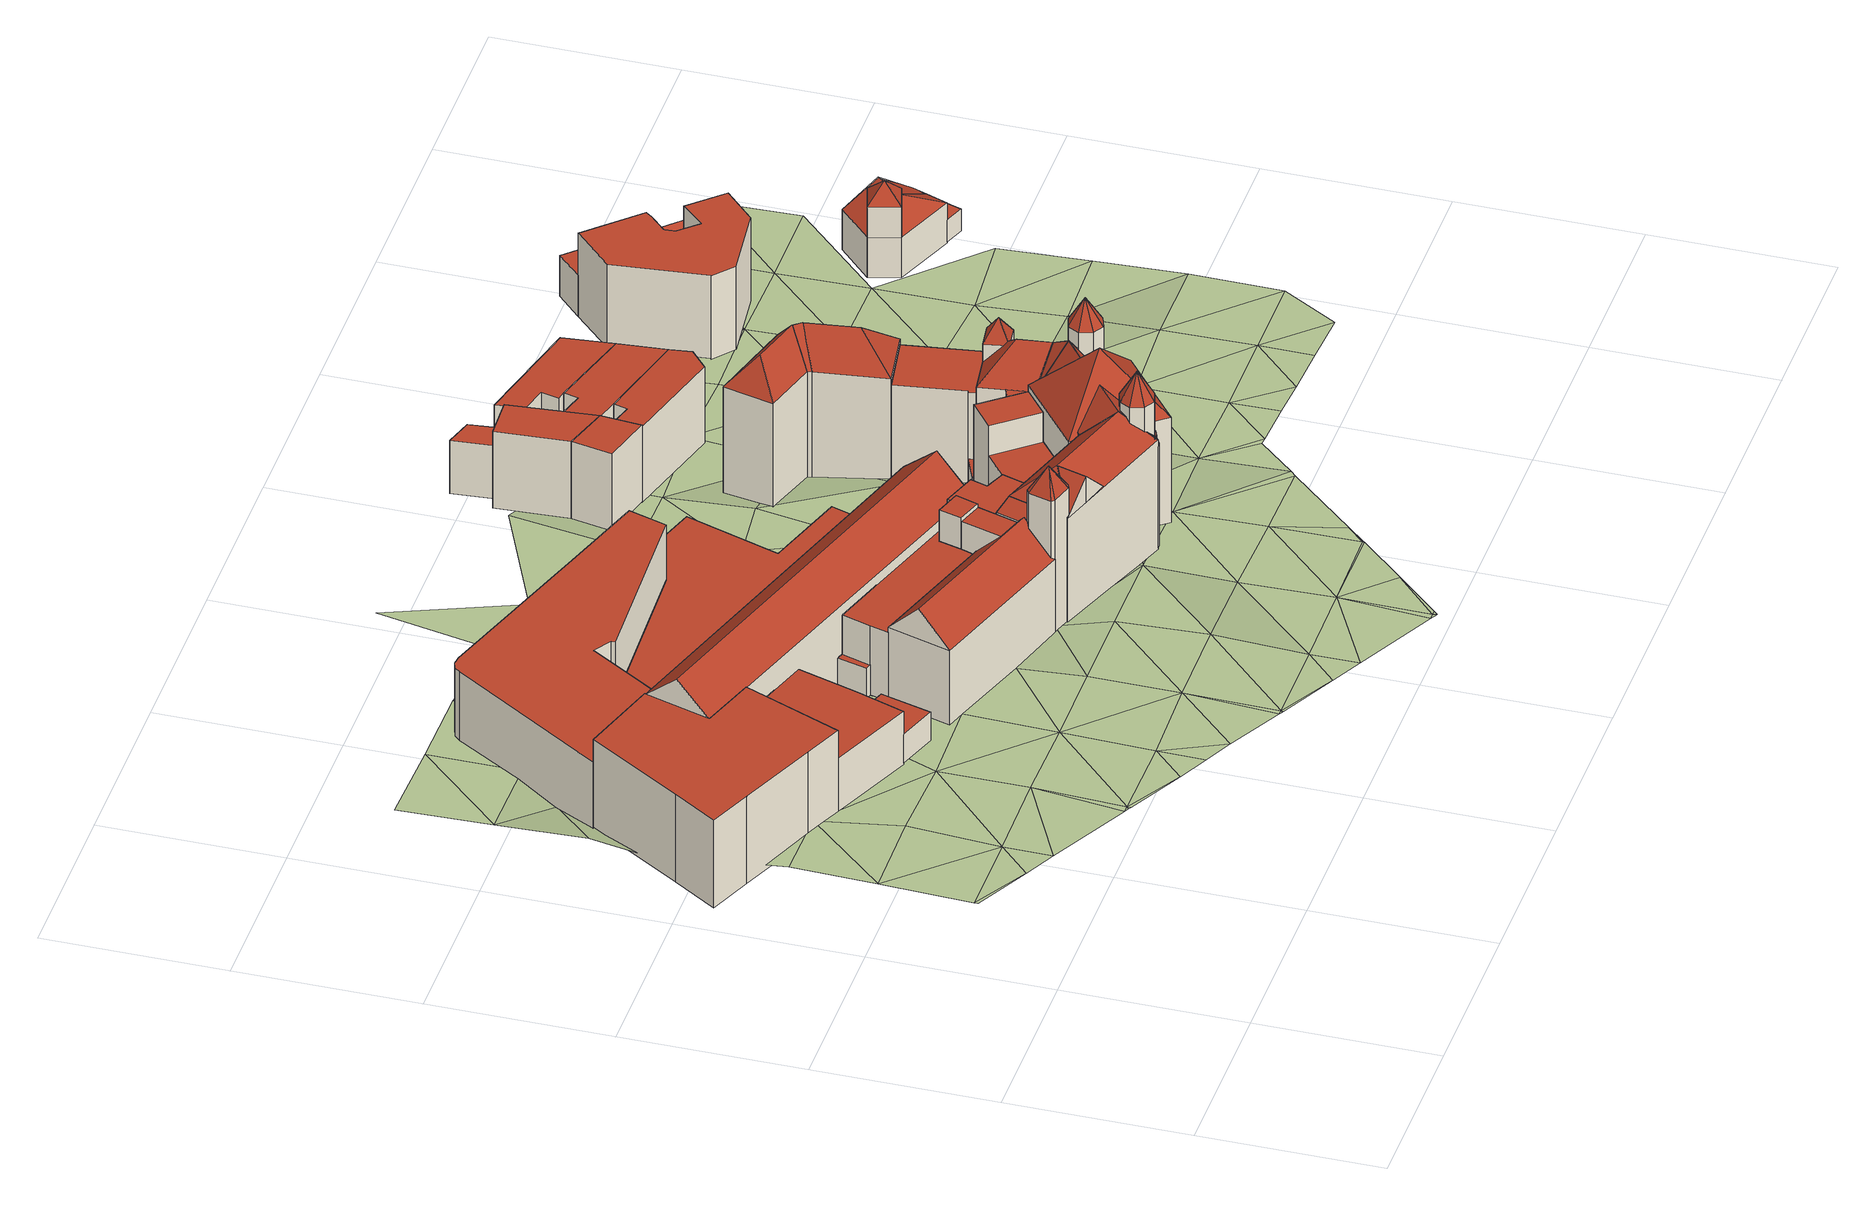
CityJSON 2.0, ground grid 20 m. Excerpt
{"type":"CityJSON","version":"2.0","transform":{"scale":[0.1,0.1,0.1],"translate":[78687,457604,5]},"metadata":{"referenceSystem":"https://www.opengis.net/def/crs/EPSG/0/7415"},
"CityObjects":{
"building1":{"type":"Building","attributes":{"roofType":"1000","RelativeEavesHeight":3.46,"RelativeRidgeHeight":3.46,"AbsoluteEavesHeight":12.28,"AbsoluteRidgeHeight":12.28},"geometry":[{"type":"Solid","lod":"2","boundaries":[[[[0,1,2,3]],[[1,4,5,2]],[[4,6,7,5]],[[6,0,3,7]],[[6,4,1,0]],[[3,2,5,7]]]],"semantics":{"surfaces":[{"type":"WallSurface"},{"type":"RoofSurface","Direction":0,"Slope":90},{"type":"GroundSurface"}],"values":[[0,0,0,0,1,2]]}}]},
"building2":{"type":"Building","children":["building2-1","building2-2","building2-3","building2-4","building2-5","building2-6","building2-7","building2-8","building2-9","building2-10","building2-11","building2-12","building2-13","building2-14","building2-15","building2-16","building2-17","building2-18","building2-19"]},
"building2-1":{"type":"BuildingPart","attributes":{"roofType":"1000","RelativeEavesHeight":3.26,"RelativeRidgeHeight":3.26,"AbsoluteEavesHeight":8.95,"AbsoluteRidgeHeight":8.95},"parents":["building2"],"geometry":[{"type":"Solid","lod":"2","boundaries":[[[[8,9,10,11]],[[9,12,13,10]],[[12,14,15,13]],[[14,16,17,15]],[[16,18,19,17]],[[18,20,21,19]],[[20,22,23,21]],[[22,24,25,23]],[[24,26,27,25]],[[26,28,29,27]],[[28,30,31,29]],[[30,32,33,31]],[[32,8,11,33]],[[32,30,28,26,24,22,20,18,16,14,12,9,8]],[[11,10,13,15,17,19,21,23,25,27,29,31,33]]]],"semantics":{"surfaces":[{"type":"WallSurface"},{"type":"RoofSurface","Direction":284.04,"Slope":90},{"type":"GroundSurface"}],"values":[[0,0,0,0,0,0,0,0,0,0,0,0,0,1,2]]}}]},
"building2-2":{"type":"BuildingPart","attributes":{"roofType":"1030","RelativeEavesHeight":11.68,"RelativeRidgeHeight":15.13,"AbsoluteEavesHeight":18.35,"AbsoluteRidgeHeight":21.8},"parents":["building2"],"geometry":[{"type":"Solid","lod":"2","boundaries":[[[[34,35,36,37]],[[35,38,39,36]],[[38,40,41,39]],[[40,34,37,41]],[[38,35,42]],[[34,40,43]],[[35,34,43,42]],[[40,38,42,43]],[[37,36,39,41]]]],"semantics":{"surfaces":[{"type":"WallSurface"},{"type":"RoofSurface","Direction":17.27,"Slope":48.86},{"type":"RoofSurface","Direction":197.44,"Slope":48.86},{"type":"GroundSurface"}],"values":[[0,0,0,0,0,0,1,2,3]]}}]},
"building2-3":{"type":"BuildingPart","attributes":{"roofType":"1000","RelativeEavesHeight":8.93,"RelativeRidgeHeight":8.93,"AbsoluteEavesHeight":15.75,"AbsoluteRidgeHeight":15.75},"parents":["building2"],"geometry":[{"type":"Solid","lod":"2","boundaries":[[[[44,45,46,47]],[[45,48,49,46]],[[48,50,51,49]],[[50,52,53,51]],[[52,54,55,53]],[[54,56,57,55]],[[56,58,59,57]],[[58,60,61,59]],[[60,62,63,61]],[[62,64,65,63]],[[64,66,67,65]],[[66,44,47,67]],[[66,64,62,60,58,56,54,52,50,48,45,44]],[[47,46,49,51,53,55,57,59,61,63,65,67]]]],"semantics":{"surfaces":[{"type":"WallSurface"},{"type":"RoofSurface","Direction":0,"Slope":90},{"type":"GroundSurface"}],"values":[[0,0,0,0,0,0,0,0,0,0,0,0,1,2]]}}]},
"building2-4":{"type":"BuildingPart","attributes":{"roofType":"1130","RelativeEavesHeight":13.7,"RelativeRidgeHeight":16.86,"AbsoluteEavesHeight":21.45,"AbsoluteRidgeHeight":24.61},"parents":["building2"],"geometry":[{"type":"Solid","lod":"2","boundaries":[[[[68,69,70,71]],[[69,72,73,70]],[[72,74,75,73]],[[74,68,71,75]],[[72,69,76]],[[68,74,77]],[[69,68,77,76]],[[74,72,76,77]],[[71,70,73,75]]]],"semantics":{"surfaces":[{"type":"WallSurface"},{"type":"RoofSurface","Direction":287.5,"Slope":46.31},{"type":"RoofSurface","Direction":197.56,"Slope":47.73},{"type":"RoofSurface","Direction":17.61,"Slope":47.54},{"type":"GroundSurface"}],"values":[[0,0,0,0,1,0,2,3,4]]}}]},
"building2-5":{"type":"BuildingPart","attributes":{"roofType":"1000","RelativeEavesHeight":12.61,"RelativeRidgeHeight":12.61,"AbsoluteEavesHeight":20.84,"AbsoluteRidgeHeight":20.84},"parents":["building2"],"geometry":[{"type":"Solid","lod":"2","boundaries":[[[[78,79,80,81]],[[79,82,83,80]],[[82,84,85,83]],[[84,78,81,85]],[[84,82,79,78]],[[81,80,83,85]]]],"semantics":{"surfaces":[{"type":"WallSurface"},{"type":"RoofSurface","Direction":0,"Slope":90},{"type":"GroundSurface"}],"values":[[0,0,0,0,1,2]]}}]},
"building2-6":{"type":"BuildingPart","attributes":{"roofType":"1000","RelativeEavesHeight":10.77,"RelativeRidgeHeight":10.77,"AbsoluteEavesHeight":18.55,"AbsoluteRidgeHeight":18.55},"parents":["building2"],"geometry":[{"type":"Solid","lod":"2","boundaries":[[[[86,87,88,89]],[[87,90,91,88]],[[90,92,93,91]],[[92,94,95,93]],[[94,96,97,95]],[[96,98,99,97]],[[98,100,101,99]],[[100,102,103,101]],[[102,86,89,103]],[[102,100,98,96,94,92,90,87,86]],[[89,88,91,93,95,97,99,101,103]]]],"semantics":{"surfaces":[{"type":"WallSurface"},{"type":"RoofSurface","Direction":0,"Slope":90},{"type":"GroundSurface"}],"values":[[0,0,0,0,0,0,0,0,0,1,2]]}}]},
"building2-7":{"type":"BuildingPart","attributes":{"roofType":"1000","RelativeEavesHeight":6.6,"RelativeRidgeHeight":6.6,"AbsoluteEavesHeight":15.15,"AbsoluteRidgeHeight":15.15},"parents":["building2"],"geometry":[{"type":"Solid","lod":"2","boundaries":[[[[104,105,106,107]],[[105,108,109,106]],[[108,110,111,109]],[[110,112,113,111]],[[112,104,107,113]],[[112,110,108,105,104]],[[107,106,109,111,113]]]],"semantics":{"surfaces":[{"type":"WallSurface"},{"type":"RoofSurface","Direction":0,"Slope":90},{"type":"GroundSurface"}],"values":[[0,0,0,0,0,1,2]]}}]},
"building2-8":{"type":"BuildingPart","attributes":{"roofType":"1000","RelativeEavesHeight":12.69,"RelativeRidgeHeight":12.69,"AbsoluteEavesHeight":20.84,"AbsoluteRidgeHeight":20.84},"parents":["building2"],"geometry":[{"type":"Solid","lod":"2","boundaries":[[[[114,115,116,117]],[[115,118,119,116]],[[118,120,121,119]],[[120,122,123,121]],[[122,124,125,123]],[[124,78,81,125]],[[78,114,117,81]],[[78,124,122,120,118,115,114]],[[117,116,119,121,123,125,81]]]],"semantics":{"surfaces":[{"type":"WallSurface"},{"type":"RoofSurface","Direction":0,"Slope":90},{"type":"GroundSurface"}],"values":[[0,0,0,0,0,0,0,1,2]]}}]},
"building2-9":{"type":"BuildingPart","attributes":{"roofType":"1070","RelativeEavesHeight":16.54,"RelativeRidgeHeight":19.43,"AbsoluteEavesHeight":24.86,"AbsoluteRidgeHeight":27.74},"parents":["building2"],"geometry":[{"type":"Solid","lod":"2","boundaries":[[[[126,127,128,129]],[[127,130,131,128]],[[130,132,133,131]],[[132,134,135,133]],[[134,136,137,135]],[[136,138,139,137]],[[138,140,141,139]],[[140,126,129,141]],[[127,126,142]],[[130,127,142]],[[132,130,142]],[[134,132,142]],[[136,134,142]],[[138,136,142]],[[140,138,142]],[[126,140,142]],[[129,128,131,133,135,137,139,141]]]],"semantics":{"surfaces":[{"type":"WallSurface"},{"type":"RoofSurface","Direction":287.64,"Slope":30.06},{"type":"RoofSurface","Direction":326.79,"Slope":35.88},{"type":"RoofSurface","Direction":17.26,"Slope":30.2},{"type":"RoofSurface","Direction":61.05,"Slope":36.04},{"type":"RoofSurface","Direction":107.64,"Slope":30.07},{"type":"RoofSurface","Direction":157.15,"Slope":35.61},{"type":"RoofSurface","Direction":197.62,"Slope":29.2},{"type":"RoofSurface","Direction":231.64,"Slope":35.39},{"type":"GroundSurface"}],"values":[[0,0,0,0,0,0,0,0,1,2,3,4,5,6,7,8,9]]}}]},
"building2-10":{"type":"BuildingPart","attributes":{"roofType":"1010","RelativeEavesHeight":2.11,"RelativeRidgeHeight":3.16,"AbsoluteEavesHeight":23.56,"AbsoluteRidgeHeight":24.61},"parents":["building2"],"geometry":[{"type":"Solid","lod":"2","boundaries":[[[[143,144,145]],[[143,76,146,144]],[[76,145,146]],[[76,143,145]],[[145,144,146]]]],"semantics":{"surfaces":[{"type":"WallSurface"},{"type":"RoofSurface","Direction":107.84,"Slope":45.77},{"type":"GroundSurface"}],"values":[[0,0,0,1,2]]}}]},
"building2-11":{"type":"BuildingPart","attributes":{"roofType":"1000","RelativeEavesHeight":8.31,"RelativeRidgeHeight":8.31,"AbsoluteEavesHeight":16.2,"AbsoluteRidgeHeight":16.2},"parents":["building2"],"geometry":[{"type":"Solid","lod":"2","boundaries":[[[[147,148,149,150]],[[148,151,152,149]],[[151,153,154,152]],[[153,155,156,154]],[[155,157,158,156]],[[157,159,160,158]],[[159,147,150,160]],[[159,157,155,153,151,148,147]],[[150,149,152,154,156,158,160]]]],"semantics":{"surfaces":[{"type":"WallSurface"},{"type":"RoofSurface","Direction":0,"Slope":90},{"type":"GroundSurface"}],"values":[[0,0,0,0,0,0,0,1,2]]}}]},
"building2-12":{"type":"BuildingPart","attributes":{"roofType":"1010","RelativeEavesHeight":2.11,"RelativeRidgeHeight":3.16,"AbsoluteEavesHeight":23.56,"AbsoluteRidgeHeight":24.61},"parents":["building2"],"geometry":[{"type":"Solid","lod":"2","boundaries":[[[[76,143,144,146]],[[143,69,144]],[[76,146,69]],[[69,143,76]],[[146,144,69]]]],"semantics":{"surfaces":[{"type":"WallSurface"},{"type":"RoofSurface","Direction":287.84,"Slope":46.13},{"type":"GroundSurface"}],"values":[[0,0,0,1,2]]}}]},
"building2-13":{"type":"BuildingPart","attributes":{"roofType":"1000","RelativeEavesHeight":10.95,"RelativeRidgeHeight":10.95,"AbsoluteEavesHeight":17.1,"AbsoluteRidgeHeight":17.1},"parents":["building2"],"geometry":[{"type":"Solid","lod":"2","boundaries":[[[[161,162,163,164]],[[162,165,166,163]],[[165,167,168,166]],[[167,169,170,168]],[[169,171,172,170]],[[171,173,174,172]],[[173,175,176,174]],[[175,161,164,176]],[[175,173,171,169,167,165,162,161]],[[164,163,166,168,170,172,174,176]]]],"semantics":{"surfaces":[{"type":"WallSurface"},{"type":"RoofSurface","Direction":0,"Slope":90},{"type":"GroundSurface"}],"values":[[0,0,0,0,0,0,0,0,1,2]]}}]},
"building2-14":{"type":"BuildingPart","attributes":{"roofType":"1000","RelativeEavesHeight":3.79,"RelativeRidgeHeight":3.79,"AbsoluteEavesHeight":12.34,"AbsoluteRidgeHeight":12.34},"parents":["building2"],"geometry":[{"type":"Solid","lod":"2","boundaries":[[[[177,178,179,180]],[[178,181,182,179]],[[181,183,184,182]],[[183,177,180,184]],[[183,181,178,177]],[[180,179,182,184]]]],"semantics":{"surfaces":[{"type":"WallSurface"},{"type":"RoofSurface","Direction":0,"Slope":90},{"type":"GroundSurface"}],"values":[[0,0,0,0,1,2]]}}]},
"building2-15":{"type":"BuildingPart","attributes":{"roofType":"1000","RelativeEavesHeight":14.61,"RelativeRidgeHeight":14.61,"AbsoluteEavesHeight":20.89,"AbsoluteRidgeHeight":20.89},"parents":["building2"],"geometry":[{"type":"Solid","lod":"2","boundaries":[[[[185,186,187,188]],[[186,189,190,187]],[[189,191,192,190]],[[191,185,188,192]],[[191,189,186,185]],[[188,187,190,192]]]],"semantics":{"surfaces":[{"type":"WallSurface"},{"type":"RoofSurface","Direction":0,"Slope":90},{"type":"GroundSurface"}],"values":[[0,0,0,0,1,2]]}}]},
"building2-16":{"type":"BuildingPart","attributes":{"roofType":"1000","RelativeEavesHeight":13.58,"RelativeRidgeHeight":13.58,"AbsoluteEavesHeight":20.5,"AbsoluteRidgeHeight":20.5},"parents":["building2"],"geometry":[{"type":"Solid","lod":"2","boundaries":[[[[193,194,195,196]],[[194,197,198,195]],[[197,199,200,198]],[[199,193,196,200]],[[199,197,194,193]],[[196,195,198,200]]]],"semantics":{"surfaces":[{"type":"WallSurface"},{"type":"RoofSurface","Direction":0,"Slope":90},{"type":"GroundSurface"}],"values":[[0,0,0,0,1,2]]}}]},
"building2-17":{"type":"BuildingPart","attributes":{"roofType":"1010","RelativeEavesHeight":13.62,"RelativeRidgeHeight":14,"AbsoluteEavesHeight":21.07,"AbsoluteRidgeHeight":21.45},"parents":["building2"],"geometry":[{"type":"Solid","lod":"2","boundaries":[[[[72,201,202,203]],[[201,204,205,202]],[[204,206,207,205]],[[206,72,203,207]],[[206,204,201,72]],[[203,202,205,207]]]],"semantics":{"surfaces":[{"type":"WallSurface"},{"type":"RoofSurface","Direction":287.33,"Slope":71.33},{"type":"GroundSurface"}],"values":[[0,0,0,0,1,2]]}}]},
"building2-18":{"type":"BuildingPart","attributes":{"roofType":"1000","RelativeEavesHeight":13.87,"RelativeRidgeHeight":13.87,"AbsoluteEavesHeight":20.02,"AbsoluteRidgeHeight":20.02},"parents":["building2"],"geometry":[{"type":"Solid","lod":"2","boundaries":[[[[208,209,168,210]],[[209,211,212,168]],[[211,213,214,212]],[[213,215,216,214]],[[215,217,218,216]],[[217,208,210,218]],[[217,215,213,211,209,208]],[[210,168,212,214,216,218]]]],"semantics":{"surfaces":[{"type":"WallSurface"},{"type":"RoofSurface","Direction":0,"Slope":90},{"type":"GroundSurface"}],"values":[[0,0,0,0,0,0,1,2]]}}]},
"building2-19":{"type":"BuildingPart","attributes":{"roofType":"1030","RelativeEavesHeight":10.37,"RelativeRidgeHeight":13.98,"AbsoluteEavesHeight":17.74,"AbsoluteRidgeHeight":21.35},"parents":["building2"],"geometry":[{"type":"Solid","lod":"2","boundaries":[[[[219,220,221,222]],[[220,223,224,221]],[[223,225,226,224]],[[225,219,222,226]],[[223,220,227]],[[219,225,228]],[[220,219,228,227]],[[225,223,227,228]],[[222,221,224,226]]]],"semantics":{"surfaces":[{"type":"WallSurface"},{"type":"RoofSurface","Direction":197.71,"Slope":45.41},{"type":"RoofSurface","Direction":17.81,"Slope":45.25},{"type":"GroundSurface"}],"values":[[0,0,0,0,0,0,1,2,3]]}}]},
"building3":{"type":"Building","children":["building3-1","building3-2","building3-3"]},
"building3-1":{"type":"BuildingPart","attributes":{"roofType":"1010","RelativeEavesHeight":9.44,"RelativeRidgeHeight":9.44,"AbsoluteEavesHeight":16.12,"AbsoluteRidgeHeight":16.12},"parents":["building3"],"geometry":[{"type":"Solid","lod":"2","boundaries":[[[[229,230,231,232]],[[230,233,234,231]],[[233,235,236,234]],[[235,229,232,236]],[[235,233,230,229]],[[232,231,234,236]]]],"semantics":{"surfaces":[{"type":"WallSurface"},{"type":"RoofSurface","Direction":297.31,"Slope":90},{"type":"GroundSurface"}],"values":[[0,0,0,0,1,2]]}}]},
"building3-2":{"type":"BuildingPart","attributes":{"roofType":"1000","RelativeEavesHeight":6.49,"RelativeRidgeHeight":6.49,"AbsoluteEavesHeight":13.16,"AbsoluteRidgeHeight":13.16},"parents":["building3"],"geometry":[{"type":"Solid","lod":"2","boundaries":[[[[237,238,239,232]],[[238,240,241,239]],[[240,242,243,241]],[[242,237,232,243]],[[242,240,238,237]],[[232,239,241,243]]]],"semantics":{"surfaces":[{"type":"WallSurface"},{"type":"RoofSurface","Direction":52.33,"Slope":90},{"type":"GroundSurface"}],"values":[[0,0,0,0,1,2]]}}]},
"building3-3":{"type":"BuildingPart","attributes":{"roofType":"1010","RelativeEavesHeight":9.4,"RelativeRidgeHeight":9.4,"AbsoluteEavesHeight":16.12,"AbsoluteRidgeHeight":16.12},"parents":["building3"],"geometry":[{"type":"Solid","lod":"2","boundaries":[[[[244,245,246,247]],[[245,233,234,246]],[[233,230,231,234]],[[230,244,247,231]],[[230,233,245,244]],[[247,246,234,231]]]],"semantics":{"surfaces":[{"type":"WallSurface"},{"type":"RoofSurface","Direction":0,"Slope":90},{"type":"GroundSurface"}],"values":[[0,0,0,0,1,2]]}}]},
"building4":{"type":"Building","children":["building4-1","building4-2","building4-3","building4-4","building4-5","building4-6","building4-7","building4-8","building4-9","building4-10","building4-11","building4-12","building4-13","building4-14","building4-15","building4-16","building4-17","building4-18","building4-19","building4-20"]},
"building4-1":{"type":"BuildingPart","attributes":{"roofType":"1000","RelativeEavesHeight":11.24,"RelativeRidgeHeight":11.24,"AbsoluteEavesHeight":18.96,"AbsoluteRidgeHeight":18.96},"parents":["building4"],"geometry":[{"type":"Solid","lod":"2","boundaries":[[[[248,249,250,251]],[[249,252,253,250]],[[252,254,255,253]],[[254,256,257,255]],[[256,258,259,257]],[[258,248,251,259]],[[258,256,254,252,249,248]],[[251,250,253,255,257,259]]]],"semantics":{"surfaces":[{"type":"WallSurface"},{"type":"RoofSurface","Direction":0,"Slope":90},{"type":"GroundSurface"}],"values":[[0,0,0,0,0,0,1,2]]}}]},
"building4-2":{"type":"BuildingPart","attributes":{"roofType":"1000","RelativeEavesHeight":11.88,"RelativeRidgeHeight":11.88,"AbsoluteEavesHeight":19.75,"AbsoluteRidgeHeight":19.75},"parents":["building4"],"geometry":[{"type":"Solid","lod":"2","boundaries":[[[[260,261,262,263]],[[261,264,265,262]],[[264,260,263,265]],[[264,261,260]],[[263,262,265]]]],"semantics":{"surfaces":[{"type":"WallSurface"},{"type":"RoofSurface","Direction":0,"Slope":90},{"type":"GroundSurface"}],"values":[[0,0,0,1,2]]}}]},
"building4-3":{"type":"BuildingPart","attributes":{"roofType":"1000","RelativeEavesHeight":12.15,"RelativeRidgeHeight":12.15,"AbsoluteEavesHeight":20.04,"AbsoluteRidgeHeight":20.04},"parents":["building4"],"geometry":[{"type":"Solid","lod":"2","boundaries":[[[[266,267,268,269]],[[267,270,271,268]],[[270,272,273,271]],[[272,266,269,273]],[[272,270,267,266]],[[269,268,271,273]]]],"semantics":{"surfaces":[{"type":"WallSurface"},{"type":"RoofSurface","Direction":0,"Slope":90},{"type":"GroundSurface"}],"values":[[0,0,0,0,1,2]]}}]},
"building4-4":{"type":"BuildingPart","attributes":{"roofType":"1000","RelativeEavesHeight":8.5,"RelativeRidgeHeight":8.5,"AbsoluteEavesHeight":16.44,"AbsoluteRidgeHeight":16.44},"parents":["building4"],"geometry":[{"type":"Solid","lod":"2","boundaries":[[[[274,275,276,152]],[[275,277,269,276]],[[277,278,273,269]],[[278,274,152,273]],[[278,277,275,274]],[[152,276,269,273]]]],"semantics":{"surfaces":[{"type":"WallSurface"},{"type":"RoofSurface","Direction":0,"Slope":90},{"type":"GroundSurface"}],"values":[[0,0,0,0,1,2]]}}]},
"building4-5":{"type":"BuildingPart","attributes":{"roofType":"1120","RelativeEavesHeight":13.06,"RelativeRidgeHeight":19.53,"AbsoluteEavesHeight":20.84,"AbsoluteRidgeHeight":27.31},"parents":["building4"],"geometry":[{"type":"Solid","lod":"2","boundaries":[[[[279,280,281,282]],[[280,283,284,281]],[[283,285,286,284]],[[285,279,282,286]],[[280,279,287]],[[283,280,287]],[[285,283,287]],[[279,285,287]],[[282,281,284,286]]]],"semantics":{"surfaces":[{"type":"WallSurface"},{"type":"RoofSurface","Direction":231.46,"Slope":39.16},{"type":"RoofSurface","Direction":321.32,"Slope":40.53},{"type":"RoofSurface","Direction":51.15,"Slope":39.16},{"type":"RoofSurface","Direction":141.18,"Slope":40.53},{"type":"GroundSurface"}],"values":[[0,0,0,0,1,2,3,4,5]]}}]},
"building4-6":{"type":"BuildingPart","attributes":{"roofType":"1070","RelativeEavesHeight":4.75,"RelativeRidgeHeight":7.75,"AbsoluteEavesHeight":25.59,"AbsoluteRidgeHeight":28.6},"parents":["building4"],"geometry":[{"type":"Solid","lod":"2","boundaries":[[[[288,289,290,291]],[[289,292,293,290]],[[292,294,295,293]],[[294,296,297,295]],[[296,298,299,297]],[[298,300,301,299]],[[300,302,303,301]],[[302,288,291,303]],[[289,288,304]],[[292,289,304]],[[294,292,304]],[[296,294,304]],[[298,296,304]],[[300,298,304]],[[302,300,304]],[[288,302,304]],[[291,290,293,295,297,299,301,303]]]],"semantics":{"surfaces":[{"type":"WallSurface"},{"type":"RoofSurface","Direction":342.19,"Slope":29.61},{"type":"RoofSurface","Direction":27.37,"Slope":29.38},{"type":"RoofSurface","Direction":73,"Slope":29.44},{"type":"RoofSurface","Direction":118.19,"Slope":29.99},{"type":"RoofSurface","Direction":163.45,"Slope":30.83},{"type":"RoofSurface","Direction":208.38,"Slope":31.15},{"type":"RoofSurface","Direction":252.82,"Slope":30.91},{"type":"RoofSurface","Direction":298.12,"Slope":30.26},{"type":"GroundSurface"}],"values":[[0,0,0,0,0,0,0,0,1,2,3,4,5,6,7,8,9]]}}]},
"building4-7":{"type":"BuildingPart","attributes":{"roofType":"1130","RelativeEavesHeight":12.1,"RelativeRidgeHeight":15.7,"AbsoluteEavesHeight":19.75,"AbsoluteRidgeHeight":23.35},"parents":["building4"],"geometry":[{"type":"Solid","lod":"2","boundaries":[[[[305,306,307,308]],[[306,309,310,307]],[[309,311,312,310]],[[311,305,308,312]],[[309,306,313]],[[305,311,314]],[[306,305,314,313]],[[311,309,313,314]],[[308,307,310,312]]]],"semantics":{"surfaces":[{"type":"WallSurface"},{"type":"RoofSurface","Direction":352.3,"Slope":44.09},{"type":"RoofSurface","Direction":262.12,"Slope":45.09},{"type":"RoofSurface","Direction":82.04,"Slope":44.35},{"type":"GroundSurface"}],"values":[[0,0,0,0,1,0,2,3,4]]}}]},
"building4-8":{"type":"BuildingPart","attributes":{"roofType":"1130","RelativeEavesHeight":13.38,"RelativeRidgeHeight":16.54,"AbsoluteEavesHeight":21.45,"AbsoluteRidgeHeight":24.61},"parents":["building4"],"geometry":[{"type":"Solid","lod":"2","boundaries":[[[[74,315,316,317]],[[315,318,319,316]],[[318,68,320,319]],[[68,74,317,320]],[[318,315,321]],[[74,68,77]],[[315,74,77,321]],[[68,318,321,77]],[[317,316,319,320]]]],"semantics":{"surfaces":[{"type":"WallSurface"},{"type":"RoofSurface","Direction":33.81,"Slope":-34.04},{"type":"RoofSurface","Direction":321.64,"Slope":47.7},{"type":"RoofSurface","Direction":140.3,"Slope":46.1},{"type":"GroundSurface"}],"values":[[0,0,0,0,1,0,2,3,4]]}}]},
"building4-9":{"type":"BuildingPart","attributes":{"roofType":"1070","RelativeEavesHeight":4.54,"RelativeRidgeHeight":7.75,"AbsoluteEavesHeight":25.39,"AbsoluteRidgeHeight":28.6},"parents":["building4"],"geometry":[{"type":"Solid","lod":"2","boundaries":[[[[322,323,324,325]],[[323,326,327,324]],[[326,328,329,327]],[[328,330,331,329]],[[330,332,333,331]],[[332,334,335,333]],[[334,336,337,335]],[[336,322,325,337]],[[323,322,338]],[[326,323,338]],[[328,326,338]],[[330,328,338]],[[332,330,338]],[[334,332,338]],[[336,334,338]],[[322,336,338]],[[325,324,327,329,331,333,335,337]]]],"semantics":{"surfaces":[{"type":"WallSurface"},{"type":"RoofSurface","Direction":342.19,"Slope":28.05},{"type":"RoofSurface","Direction":27.37,"Slope":27.83},{"type":"RoofSurface","Direction":73,"Slope":27.89},{"type":"RoofSurface","Direction":118.19,"Slope":28.42},{"type":"RoofSurface","Direction":163.45,"Slope":29.23},{"type":"RoofSurface","Direction":208.38,"Slope":29.54},{"type":"RoofSurface","Direction":252.82,"Slope":29.31},{"type":"RoofSurface","Direction":298.12,"Slope":28.68},{"type":"GroundSurface"}],"values":[[0,0,0,0,0,0,0,0,1,2,3,4,5,6,7,8,9]]}}]},
"building4-10":{"type":"BuildingPart","attributes":{"roofType":"1010","RelativeEavesHeight":2.81,"RelativeRidgeHeight":4.82,"AbsoluteEavesHeight":22.55,"AbsoluteRidgeHeight":24.57},"parents":["building4"],"geometry":[{"type":"Solid","lod":"2","boundaries":[[[[260,339,340,341]],[[339,342,343,340]],[[342,260,341,343]],[[342,339,260]],[[341,340,343]]]],"semantics":{"surfaces":[{"type":"WallSurface"},{"type":"RoofSurface","Direction":321.61,"Slope":38.59},{"type":"GroundSurface"}],"values":[[0,0,0,1,2]]}}]},
"building4-11":{"type":"BuildingPart","attributes":{"roofType":"1010","RelativeEavesHeight":3.21,"RelativeRidgeHeight":4.82,"AbsoluteEavesHeight":22.96,"AbsoluteRidgeHeight":24.57},"parents":["building4"],"geometry":[{"type":"Solid","lod":"2","boundaries":[[[[342,344,345,346]],[[344,260,347,345]],[[260,342,346,347]],[[260,344,342]],[[346,345,347]]]],"semantics":{"surfaces":[{"type":"WallSurface"},{"type":"RoofSurface","Direction":321.47,"Slope":38.6},{"type":"GroundSurface"}],"values":[[0,0,0,1,2]]}}]},
"building4-12":{"type":"BuildingPart","attributes":{"roofType":"1000","RelativeEavesHeight":3.07,"RelativeRidgeHeight":3.07,"AbsoluteEavesHeight":10.9,"AbsoluteRidgeHeight":10.9},"parents":["building4"],"geometry":[{"type":"Solid","lod":"2","boundaries":[[[[348,349,350,351]],[[349,352,353,350]],[[352,354,355,353]],[[354,356,357,355]],[[356,358,359,357]],[[358,348,351,359]],[[358,356,354,352,349,348]],[[351,350,353,355,357,359]]]],"semantics":{"surfaces":[{"type":"WallSurface"},{"type":"RoofSurface","Direction":0,"Slope":90},{"type":"GroundSurface"}],"values":[[0,0,0,0,0,0,1,2]]}}]},
"building4-13":{"type":"BuildingPart","attributes":{"roofType":"1130","RelativeEavesHeight":13,"RelativeRidgeHeight":16.53,"AbsoluteEavesHeight":19.71,"AbsoluteRidgeHeight":23.24},"parents":["building4"],"geometry":[{"type":"Solid","lod":"2","boundaries":[[[[360,361,362,363]],[[361,364,365,362]],[[364,366,367,365]],[[366,360,363,367]],[[364,361,368]],[[360,366,369]],[[361,360,369,368]],[[366,364,368,369]],[[363,362,365,367]]]],"semantics":{"surfaces":[{"type":"WallSurface"},{"type":"RoofSurface","Direction":170.16,"Slope":44.99},{"type":"RoofSurface","Direction":81.75,"Slope":44.24},{"type":"RoofSurface","Direction":261.88,"Slope":44.23},{"type":"GroundSurface"}],"values":[[0,0,0,0,1,0,2,3,4]]}}]},
"building4-14":{"type":"BuildingPart","attributes":{"roofType":"1120","RelativeEavesHeight":2.13,"RelativeRidgeHeight":4.55,"AbsoluteEavesHeight":21.87,"AbsoluteRidgeHeight":24.3},"parents":["building4"],"geometry":[{"type":"Solid","lod":"2","boundaries":[[[[370,371,372,373]],[[371,374,309,372]],[[374,375,376,309]],[[375,370,373,376]],[[371,370,377]],[[374,371,377]],[[375,374,377]],[[370,375,377]],[[373,372,309,376]]]],"semantics":{"surfaces":[{"type":"WallSurface"},{"type":"RoofSurface","Direction":259.76,"Slope":29.95},{"type":"RoofSurface","Direction":352.3,"Slope":30.12},{"type":"RoofSurface","Direction":81.71,"Slope":30.12},{"type":"RoofSurface","Direction":171.75,"Slope":28.91},{"type":"GroundSurface"}],"values":[[0,0,0,0,1,2,3,4,5]]}}]},
"building4-15":{"type":"BuildingPart","attributes":{"roofType":"1130","RelativeEavesHeight":13,"RelativeRidgeHeight":16.53,"AbsoluteEavesHeight":19.71,"AbsoluteRidgeHeight":23.24},"parents":["building4"],"geometry":[{"type":"Solid","lod":"2","boundaries":[[[[378,379,380,381]],[[379,382,383,380]],[[382,384,385,383]],[[384,378,381,385]],[[382,379,386]],[[378,384,387]],[[379,378,387,386]],[[384,382,386,387]],[[381,380,383,385]]]],"semantics":{"surfaces":[{"type":"WallSurface"},{"type":"RoofSurface","Direction":283.63,"Slope":34.03},{"type":"RoofSurface","Direction":194.79,"Slope":39.15},{"type":"RoofSurface","Direction":14.78,"Slope":39.15},{"type":"GroundSurface"}],"values":[[0,0,0,0,1,0,2,3,4]]}}]},
"building4-16":{"type":"BuildingPart","attributes":{"roofType":"1010","RelativeEavesHeight":1.53,"RelativeRidgeHeight":2.34,"AbsoluteEavesHeight":23.76,"AbsoluteRidgeHeight":24.57},"parents":["building4"],"geometry":[{"type":"Solid","lod":"2","boundaries":[[[[339,314,388,389]],[[314,342,390,388]],[[342,339,389,390]],[[342,314,339]],[[389,388,390]]]],"semantics":{"surfaces":[{"type":"WallSurface"},{"type":"RoofSurface","Direction":82.57,"Slope":42.95},{"type":"GroundSurface"}],"values":[[0,0,0,1,2]]}}]},
"building4-17":{"type":"BuildingPart","attributes":{"roofType":"1010","RelativeEavesHeight":2.08,"RelativeRidgeHeight":3.72,"AbsoluteEavesHeight":22.92,"AbsoluteRidgeHeight":24.57},"parents":["building4"],"geometry":[{"type":"Solid","lod":"2","boundaries":[[[[342,314,391,346]],[[314,392,391]],[[342,346,392]],[[392,314,342]],[[346,391,392]]]],"semantics":{"surfaces":[{"type":"WallSurface"},{"type":"RoofSurface","Direction":120.31,"Slope":35.75},{"type":"GroundSurface"}],"values":[[0,0,0,1,2]]}}]},
"building4-18":{"type":"BuildingPart","attributes":{"roofType":"1010","RelativeEavesHeight":2.48,"RelativeRidgeHeight":3.72,"AbsoluteEavesHeight":23.33,"AbsoluteRidgeHeight":24.57},"parents":["building4"],"geometry":[{"type":"Solid","lod":"2","boundaries":[[[[344,345,392]],[[344,342,346,345]],[[342,392,346]],[[342,344,392]],[[392,345,346]]]],"semantics":{"surfaces":[{"type":"WallSurface"},{"type":"RoofSurface","Direction":141.47,"Slope":39.62},{"type":"GroundSurface"}],"values":[[0,0,0,1,2]]}}]},
"building4-19":{"type":"BuildingPart","attributes":{"roofType":"1000","RelativeEavesHeight":13.15,"RelativeRidgeHeight":13.15,"AbsoluteEavesHeight":20.84,"AbsoluteRidgeHeight":20.84},"parents":["building4"],"geometry":[{"type":"Solid","lod":"2","boundaries":[[[[393,394,395,396]],[[394,397,398,395]],[[397,399,400,398]],[[399,401,402,400]],[[401,403,404,402]],[[403,299,405,404]],[[299,406,407,405]],[[406,408,409,407]],[[408,393,396,409]],[[408,406,299,403,401,399,397,394,393]],[[396,395,398,400,402,404,405,407,409]]]],"semantics":{"surfaces":[{"type":"WallSurface"},{"type":"RoofSurface","Direction":0,"Slope":90},{"type":"GroundSurface"}],"values":[[0,0,0,0,0,0,0,0,0,1,2]]}}]},
"building4-20":{"type":"BuildingPart","attributes":{"roofType":"1030","RelativeEavesHeight":13,"RelativeRidgeHeight":16.53,"AbsoluteEavesHeight":19.71,"AbsoluteRidgeHeight":23.24},"parents":["building4"],"geometry":[{"type":"Solid","lod":"2","boundaries":[[[[366,378,381,367]],[[378,384,385,381]],[[384,360,363,385]],[[360,366,367,363]],[[384,378,387]],[[366,360,369]],[[378,366,369,387]],[[360,384,387,369]],[[367,381,385,363]]]],"semantics":{"surfaces":[{"type":"WallSurface"},{"type":"RoofSurface","Direction":244.07,"Slope":44.92},{"type":"RoofSurface","Direction":51.27,"Slope":45.27},{"type":"GroundSurface"}],"values":[[0,0,0,0,0,0,1,2,3]]}}]},
"building5":{"type":"Building","attributes":{"roofType":"1000","RelativeEavesHeight":9.28,"RelativeRidgeHeight":9.28,"AbsoluteEavesHeight":15.9,"AbsoluteRidgeHeight":15.9},"geometry":[{"type":"Solid","lod":"2","boundaries":[[[[410,411,412,413]],[[411,414,415,412]],[[414,416,417,415]],[[416,418,419,417]],[[418,420,421,419]],[[420,422,423,421]],[[422,410,413,423]],[[422,420,418,416,414,411,410]],[[413,412,415,417,419,421,423]]]],"semantics":{"surfaces":[{"type":"WallSurface"},{"type":"RoofSurface","Direction":138.73,"Slope":90},{"type":"GroundSurface"}],"values":[[0,0,0,0,0,0,0,1,2]]}}]},
"building6":{"type":"Building","attributes":{"roofType":"1000","RelativeEavesHeight":9.35,"RelativeRidgeHeight":9.35,"AbsoluteEavesHeight":15.9,"AbsoluteRidgeHeight":15.9},"geometry":[{"type":"Solid","lod":"2","boundaries":[[[[422,420,421,423]],[[420,424,425,421]],[[424,426,427,425]],[[426,428,429,427]],[[428,430,431,429]],[[430,432,433,431]],[[432,422,423,433]],[[432,430,428,426,424,420,422]],[[423,421,425,427,429,431,433]]]],"semantics":{"surfaces":[{"type":"WallSurface"},{"type":"RoofSurface","Direction":129.61,"Slope":90},{"type":"GroundSurface"}],"values":[[0,0,0,0,0,0,0,1,2]]}}]},
"building7":{"type":"Building","attributes":{"roofType":"1000","RelativeEavesHeight":9.4,"RelativeRidgeHeight":9.4,"AbsoluteEavesHeight":15.9,"AbsoluteRidgeHeight":15.9},"geometry":[{"type":"Solid","lod":"2","boundaries":[[[[432,430,434,435]],[[430,436,437,434]],[[436,438,439,437]],[[438,440,441,439]],[[440,442,443,441]],[[442,444,445,443]],[[444,432,435,445]],[[444,442,440,438,436,430,432]],[[435,434,437,439,441,443,445]]]],"semantics":{"surfaces":[{"type":"WallSurface"},{"type":"RoofSurface","Direction":0,"Slope":90},{"type":"GroundSurface"}],"values":[[0,0,0,0,0,0,0,1,2]]}}]},
"building8":{"type":"Building","children":["building8-1","building8-2","building8-3"]},
"building8-1":{"type":"BuildingPart","attributes":{"roofType":"1000","RelativeEavesHeight":0.616,"RelativeRidgeHeight":0.616,"AbsoluteEavesHeight":7.09,"AbsoluteRidgeHeight":7.09},"parents":["building8"],"geometry":[{"type":"Solid","lod":"2","boundaries":[[[[446,447,448,449]],[[447,450,451,448]],[[450,452,453,451]],[[452,446,449,453]],[[452,450,447,446]],[[449,448,451,453]]]],"semantics":{"surfaces":[{"type":"WallSurface"},{"type":"RoofSurface","Direction":0,"Slope":90},{"type":"GroundSurface"}],"values":[[0,0,0,0,1,2]]}}]},
"building8-2":{"type":"BuildingPart","attributes":{"roofType":"1000","RelativeEavesHeight":5.03,"RelativeRidgeHeight":5.03,"AbsoluteEavesHeight":11.48,"AbsoluteRidgeHeight":11.48},"parents":["building8"],"geometry":[{"type":"Solid","lod":"2","boundaries":[[[[454,455,449,456]],[[455,457,458,449]],[[457,459,460,458]],[[459,454,456,460]],[[459,457,455,454]],[[456,449,458,460]]]],"semantics":{"surfaces":[{"type":"WallSurface"},{"type":"RoofSurface","Direction":0,"Slope":90},{"type":"GroundSurface"}],"values":[[0,0,0,0,1,2]]}}]},
"building8-3":{"type":"BuildingPart","attributes":{"roofType":"1000","RelativeEavesHeight":10.25,"RelativeRidgeHeight":10.25,"AbsoluteEavesHeight":16.7,"AbsoluteRidgeHeight":16.7},"parents":["building8"],"geometry":[{"type":"Solid","lod":"2","boundaries":[[[[461,462,463,464]],[[462,465,466,463]],[[465,467,468,466]],[[467,469,470,468]],[[469,471,472,470]],[[471,473,474,472]],[[473,475,476,474]],[[475,477,478,476]],[[477,479,480,478]],[[479,481,482,480]],[[481,483,458,482]],[[483,484,485,458]],[[484,461,464,485]],[[484,483,481,479,477,475,473,471,469,467,465,462,461]],[[464,463,466,468,470,472,474,476,478,480,482,458,485]]]],"semantics":{"surfaces":[{"type":"WallSurface"},{"type":"RoofSurface","Direction":0,"Slope":90},{"type":"GroundSurface"}],"values":[[0,0,0,0,0,0,0,0,0,0,0,0,0,1,2]]}}]},
"building9":{"type":"Building","children":["building9-1","building9-2"]},
"building9-1":{"type":"BuildingPart","attributes":{"roofType":"1000","RelativeEavesHeight":2.79,"RelativeRidgeHeight":2.79,"AbsoluteEavesHeight":9.28,"AbsoluteRidgeHeight":9.28},"parents":["building9"],"geometry":[{"type":"Solid","lod":"2","boundaries":[[[[486,487,488,489]],[[487,490,491,488]],[[490,492,493,491]],[[492,486,489,493]],[[492,490,487,486]],[[489,488,491,493]]]],"semantics":{"surfaces":[{"type":"WallSurface"},{"type":"RoofSurface","Direction":0,"Slope":90},{"type":"GroundSurface"}],"values":[[0,0,0,0,1,2]]}}]},
"building9-2":{"type":"BuildingPart","attributes":{"roofType":"1130","RelativeEavesHeight":3.96,"RelativeRidgeHeight":6.25,"AbsoluteEavesHeight":10.43,"AbsoluteRidgeHeight":12.72},"parents":["building9"],"geometry":[{"type":"Solid","lod":"2","boundaries":[[[[494,495,496,489]],[[495,497,498,496]],[[497,499,453,498]],[[499,494,489,453]],[[497,495,500]],[[494,499,501]],[[495,494,501,500]],[[499,497,500,501]],[[489,496,498,453]]]],"semantics":{"surfaces":[{"type":"WallSurface"},{"type":"RoofSurface","Direction":136.09,"Slope":41},{"type":"RoofSurface","Direction":45.26,"Slope":40.94},{"type":"RoofSurface","Direction":225.66,"Slope":40.94},{"type":"GroundSurface"}],"values":[[0,0,0,0,1,0,2,3,4]]}}]},
"building10":{"type":"Building","children":["building10-1","building10-2","building10-3","building10-4"]},
"building10-1":{"type":"BuildingPart","attributes":{"roofType":"1120","RelativeEavesHeight":3.69,"RelativeRidgeHeight":5.79,"AbsoluteEavesHeight":15.17,"AbsoluteRidgeHeight":17.27},"parents":["building10"],"geometry":[{"type":"Solid","lod":"2","boundaries":[[[[502,503,504,505]],[[503,506,507,504]],[[506,508,509,507]],[[508,502,505,509]],[[503,502,510]],[[506,503,510]],[[508,506,510]],[[502,508,510]],[[505,504,507,509]]]],"semantics":{"surfaces":[{"type":"WallSurface"},{"type":"RoofSurface","Direction":74.33,"Slope":38.34},{"type":"RoofSurface","Direction":164.12,"Slope":39.26},{"type":"RoofSurface","Direction":254.25,"Slope":38.2},{"type":"RoofSurface","Direction":344.29,"Slope":38.95},{"type":"GroundSurface"}],"values":[[0,0,0,0,1,2,3,4,5]]}}]},
"building10-2":{"type":"BuildingPart","attributes":{"roofType":"1000","RelativeEavesHeight":2.67,"RelativeRidgeHeight":2.67,"AbsoluteEavesHeight":9.36,"AbsoluteRidgeHeight":9.36},"parents":["building10"],"geometry":[{"type":"Solid","lod":"2","boundaries":[[[[511,512,513,514]],[[512,515,516,513]],[[515,517,518,516]],[[517,511,514,518]],[[517,515,512,511]],[[514,513,516,518]]]],"semantics":{"surfaces":[{"type":"WallSurface"},{"type":"RoofSurface","Direction":0,"Slope":90},{"type":"GroundSurface"}],"values":[[0,0,0,0,1,2]]}}]},
"building10-3":{"type":"BuildingPart","attributes":{"roofType":"1030","RelativeEavesHeight":4.89,"RelativeRidgeHeight":7.64,"AbsoluteEavesHeight":11.48,"AbsoluteRidgeHeight":14.23},"parents":["building10"],"geometry":[{"type":"Solid","lod":"2","boundaries":[[[[519,520,521,522]],[[520,509,523,521]],[[509,524,525,523]],[[524,519,522,525]],[[509,520,526]],[[519,524,527]],[[520,519,527,526]],[[524,509,526,527]],[[522,521,523,525]]]],"semantics":{"surfaces":[{"type":"WallSurface"},{"type":"RoofSurface","Direction":123.07,"Slope":57.16},{"type":"RoofSurface","Direction":313.42,"Slope":56.73},{"type":"GroundSurface"}],"values":[[0,0,0,0,0,0,1,2,3]]}}]},
"building10-4":{"type":"BuildingPart","attributes":{"roofType":"1130","RelativeEavesHeight":4.86,"RelativeRidgeHeight":7.61,"AbsoluteEavesHeight":11.48,"AbsoluteRidgeHeight":14.23},"parents":["building10"],"geometry":[{"type":"Solid","lod":"2","boundaries":[[[[520,528,529,521]],[[528,507,530,529]],[[507,509,523,530]],[[509,520,521,523]],[[507,528,531]],[[520,509,526]],[[528,520,526,531]],[[509,507,531,526]],[[521,529,530,523]]]],"semantics":{"surfaces":[{"type":"WallSurface"},{"type":"RoofSurface","Direction":200.75,"Slope":42.37},{"type":"RoofSurface","Direction":109.12,"Slope":59.62},{"type":"RoofSurface","Direction":254.69,"Slope":53.51},{"type":"GroundSurface"}],"values":[[0,0,0,0,1,0,2,3,4]]}}]},
"terrain1":{"type":"TINRelief","geometry":[{"type":"CompositeSurface","lod":"2","boundaries":[[[532,533,534]],[[535,533,536]],[[532,536,533]],[[537,535,538]],[[532,539,536]],[[535,536,540]],[[541,537,538]],[[535,540,538]],[[542,536,539]],[[543,544,541]],[[543,541,538]],[[539,545,542]],[[540,536,546]],[[547,544,543]],[[538,540,546]],[[548,549,545]],[[548,550,549]],[[536,542,546]],[[545,549,542]],[[551,549,550]],[[547,543,552]],[[553,547,554]],[[551,555,549]],[[542,549,556]],[[538,546,557]],[[547,552,554]],[[543,538,558]],[[546,542,556]],[[549,555,556]],[[551,559,555]],[[552,543,558]],[[538,557,558]],[[560,555,559]],[[546,556,561]],[[557,546,561]],[[554,552,562]],[[555,560,563]],[[556,555,563]],[[560,564,563]],[[557,561,565]],[[566,567,564]],[[566,568,567]],[[557,565,558]],[[561,556,569]],[[564,567,563]],[[556,563,570]],[[571,567,568]],[[552,558,572]],[[562,552,572]],[[565,561,569]],[[556,570,569]],[[571,573,567]],[[563,567,574]],[[567,573,574]],[[571,575,573]],[[570,563,576]],[[569,570,577]],[[558,565,578]],[[562,572,579]],[[563,574,576]],[[565,569,580]],[[558,581,572]],[[570,576,577]],[[582,573,575]],[[575,583,582]],[[574,573,584]],[[569,577,580]],[[579,572,585]],[[558,578,581]],[[586,587,583]],[[586,588,587]],[[587,588,589]],[[565,580,578]],[[573,582,584]],[[583,587,582]],[[590,579,585]],[[572,581,585]],[[576,574,591]],[[577,576,591]],[[592,587,589]],[[582,587,592]],[[574,584,591]],[[577,593,580]],[[577,591,593]],[[585,581,594]],[[595,582,592]],[[581,578,596]],[[584,582,597]],[[582,595,598]],[[581,596,594]],[[578,580,599]],[[582,598,597]],[[591,584,600]],[[580,593,601]],[[596,578,599]],[[580,601,599]],[[585,594,602]],[[595,603,598]],[[598,603,604]],[[584,597,600]],[[605,598,604]],[[593,591,606]],[[598,605,597]],[[596,599,607]],[[601,593,608]],[[594,596,609]],[[591,600,606]],[[599,601,610]],[[597,605,611]],[[596,607,609]],[[593,606,608]],[[607,599,610]],[[600,597,611]],[[602,594,612]],[[601,608,610]],[[594,609,612]],[[611,613,600]],[[606,600,614]],[[600,613,614]],[[609,607,615]],[[607,610,615]],[[608,606,616]],[[606,614,616]],[[612,609,617]],[[610,608,618]],[[619,614,613]],[[609,615,617]],[[608,616,620]],[[615,610,618]],[[619,621,614]],[[608,620,618]],[[612,617,622]],[[621,623,614]],[[616,614,624]],[[617,615,625]],[[621,626,623]],[[615,618,625]],[[614,623,624]],[[620,616,627]],[[628,623,626]],[[622,617,629]],[[616,624,627]],[[617,625,630]],[[618,620,631]],[[617,630,629]],[[625,618,631]],[[620,627,631]],[[628,632,623]],[[624,623,632]],[[628,633,632]],[[627,624,634]],[[630,625,635]],[[625,631,636]],[[624,632,634]],[[629,630,635]],[[625,636,635]],[[637,632,633]],[[631,627,638]],[[627,634,639]],[[627,639,638]],[[629,635,640]],[[634,632,641]],[[636,631,642]],[[632,637,641]],[[631,638,642]],[[639,634,643]],[[635,636,644]],[[634,641,643]],[[636,642,644]],[[638,639,645]],[[640,635,646]],[[639,643,645]],[[635,644,646]],[[642,638,647]],[[638,645,647]],[[644,642,648]],[[646,644,649]],[[644,648,649]]]}]}
},
"vertices":[
[328,428,73],[284,443,73],[284,443,38],[328,428,38],[303,497,73],[303,497,38],[344,484,73],[344,484,38],
[289,766,39],[309,754,39],[309,754,7],[289,766,7],[309,749,39],[309,749,7],[515,757,39],[515,757,7],[528,799,39],[528,799,7],[529,798,39],[529,798,7],[625,768,39],[625,768,7],[590,663,39],[590,663,7],[682,634,39],[682,634,7],[668,592,39],[668,592,7],[576,622,39],[576,622,7],[560,573,39],[560,573,7],[231,675,39],[231,675,7],
[196,686,133],[642,548,133],[642,548,17],[196,686,17],[617,471,133],[617,471,17],[173,612,133],[173,612,17],[630,510,168],[184,649,168],
[106,713,107],[216,884,107],[216,884,18],[106,713,18],[222,890,107],[222,890,18],[230,893,107],[230,893,18],[239,892,107],[239,892,18],[431,830,107],[431,830,18],[528,799,107],[528,799,18],[515,757,107],[515,757,18],[309,749,107],[309,749,18],[309,754,107],[309,754,18],[289,766,107],[289,766,18],[231,675,107],[231,675,18],
[715,305,164],[561,354,164],[561,354,28],[715,305,28],[582,421,164],[582,421,28],[701,383,164],[701,383,28],[603,377,196],[708,344,196],
[722,311,158],[720,306,158],[720,306,32],[722,311,32],[718,305,158],[718,305,32],[715,305,158],[715,305,32],
[145,502,135],[56,539,135],[56,539,28],[145,502,28],[7,559,135],[7,559,28],[39,608,135],[39,608,28],[106,713,135],[106,713,28],[196,686,135],[196,686,28],[173,612,135],[173,612,28],[235,592,135],[235,592,28],[189,483,135],[189,483,28],
[235,592,101],[324,564,101],[324,564,36],[235,592,36],[303,497,101],[303,497,36],[284,443,101],[284,443,36],[189,483,101],[189,483,36],
[744,331,158],[745,329,158],[745,329,32],[744,331,32],[743,322,158],[743,322,32],[743,321,158],[743,321,32],[737,314,158],[737,314,32],[729,311,158],[729,311,32],
[538,365,199],[545,390,199],[545,390,33],[538,365,33],[550,393,199],[550,393,33],[575,385,199],[575,385,33],[577,380,199],[577,380,33],[570,356,199],[570,356,33],[565,354,199],[565,354,33],[541,361,199],[541,361,33],[558,373,227],
[593,344,196],[593,344,164],[624,335,164],[603,377,164],
[658,432,112],[661,435,112],[661,435,29],[658,432,29],[695,392,112],[695,392,29],[702,384,112],[702,384,29],[701,383,112],[701,383,29],[623,408,112],[623,408,29],[634,443,112],[634,443,29],
[382,488,121],[388,508,121],[388,508,11],[382,488,11],[398,540,121],[398,540,11],[578,484,121],[578,484,11],[575,474,121],[575,474,11],[546,483,121],[546,483,11],[539,458,121],[539,458,11],[533,440,121],[533,440,11],
[388,508,73],[381,510,73],[381,510,36],[388,508,36],[390,543,73],[390,543,36],[398,540,73],[398,540,36],
[575,474,159],[567,449,159],[567,449,13],[575,474,13],[539,458,159],[539,458,13],[546,483,159],[546,483,13],
[551,396,155],[523,405,155],[523,405,19],[551,396,19],[539,458,155],[539,458,19],[567,449,155],[567,449,19],
[571,386,164],[571,386,24],[582,421,24],[550,393,157],[550,393,24],[561,428,157],[561,428,24],
[561,428,150],[578,484,150],[561,428,11],[617,471,150],[617,471,11],[611,452,150],[611,452,11],[634,443,150],[634,443,11],[623,408,150],[623,408,11],
[540,361,127],[361,418,127],[361,418,24],[540,361,24],[382,488,127],[382,488,24],[562,431,127],[562,431,24],[372,453,164],[551,396,164],
[661,968,111],[670,871,111],[670,871,17],[661,968,17],[619,886,111],[619,886,17],[614,966,111],[614,966,17],
[661,968,82],[630,967,82],[630,967,17],[626,1014,82],[626,1014,17],[657,1005,82],[657,1005,17],
[666,826,111],[610,841,111],[610,841,17],[666,826,17],
[773,511,140],[772,519,140],[772,519,27],[773,511,27],[774,520,140],[774,520,27],[763,596,140],[763,596,27],[831,607,140],[831,607,27],[844,521,140],[844,521,27],
[782,453,147],[763,476,147],[763,476,29],[782,453,29],[778,482,147],[778,482,29],
[709,480,150],[740,504,150],[740,504,29],[709,480,29],[777,458,150],[777,458,29],[747,434,150],[747,434,29],
[695,392,114],[658,439,114],[658,439,29],[709,480,114],[747,434,114],
[764,306,158],[695,392,158],[695,392,28],[764,306,28],[777,458,158],[777,458,28],[846,372,158],[846,372,28],[771,382,223],
[819,429,206],[833,433,206],[833,433,158],[819,429,158],[846,427,206],[846,427,158],[850,413,206],[850,413,158],[843,400,206],[843,400,158],[829,395,206],[829,395,158],[817,402,206],[817,402,158],[812,416,206],[812,416,158],[832,415,236],
[786,422,147],[773,511,147],[773,511,26],[786,422,26],[844,521,147],[844,521,26],[857,433,147],[857,433,26],[814,481,184],[821,428,184],
[710,390,164],[710,390,31],[701,383,31],[768,352,164],[768,352,31],[715,305,31],[758,384,196],
[713,344,204],[727,349,204],[727,349,158],[713,344,158],[740,342,204],[740,342,158],[744,328,204],[744,328,158],[737,315,204],[737,315,158],[723,311,204],[723,311,158],[711,318,204],[711,318,158],[706,332,204],[706,332,158],[726,330,236],
[819,445,184],[819,445,148],[782,453,148],[810,426,196],[810,426,148],
[772,396,196],[772,396,158],[810,426,158],[782,453,158],
[773,511,59],[778,482,59],[778,482,28],[773,511,28],[763,476,59],[763,476,28],[740,504,59],[740,504,28],[742,506,59],[742,506,28],[772,519,59],[772,519,28],
[816,712,147],[831,607,147],[831,607,17],[816,712,17],[763,596,147],[763,596,17],[752,675,147],[752,675,17],[792,636,182],[784,694,182],
[821,490,169],[816,517,169],[816,517,147],[821,490,147],[844,521,169],[848,494,169],[848,494,147],[832,505,193],
[751,680,147],[689,697,147],[689,697,17],[751,680,17],[703,753,147],[703,753,17],[804,726,147],[804,726,17],[719,719,182],[777,703,182],
[821,428,172],[819,445,172],[810,426,172],
[821,428,158],[825,399,158],
[842,431,158],[848,425,158],[848,425,27],[842,431,27],[851,417,158],[851,417,27],[850,408,158],[850,408,27],[845,401,158],[845,401,27],[837,396,158],[837,396,27],[829,395,27],[828,396,158],[828,396,27],[804,425,158],[804,425,27],
[803,814,109],[781,795,109],[781,795,16],[803,814,16],[666,826,109],[666,826,16],[668,855,109],[668,855,16],[691,849,109],[691,849,16],[695,864,109],[695,864,16],[800,838,109],[800,838,16],
[670,871,109],[670,871,16],[666,909,109],[666,909,16],[695,901,109],[695,901,16],[699,917,109],[699,917,16],[795,891,109],[795,891,16],
[699,917,15],[795,891,15],[689,919,109],[689,919,15],[694,939,109],[694,939,15],[664,946,109],[664,946,15],[660,978,109],[660,978,15],[789,947,109],[789,947,15],
[982,948,21],[997,963,21],[997,963,15],[982,948,15],[1019,941,21],[1019,941,15],[1004,925,21],[1004,925,15],
[1010,975,65],[982,948,65],[1010,975,15],[954,977,65],[954,977,15],[982,1004,65],[982,1004,15],
[1002,915,117],[984,897,117],[984,897,15],[1002,915,15],[985,885,117],[985,885,15],[1004,864,117],[1004,864,15],[1028,889,117],[1028,889,15],[1062,853,117],[1062,853,15],[1027,819,117],[1027,819,15],[944,810,117],[944,810,15],[921,829,117],[921,829,15],[922,830,117],[922,830,15],[911,934,117],[911,934,15],[954,977,117],[1007,922,117],[1007,922,15],
[1031,954,43],[1023,946,43],[1023,946,15],[1031,954,15],[1005,965,43],[1005,965,15],[1012,972,43],[1012,972,15],
[1031,954,54],[1098,887,54],[1098,887,15],[1069,859,54],[1069,859,15],[1004,925,54],[1069,887,77],[1018,939,77],
[1129,728,102],[1138,695,102],[1138,695,65],[1129,728,65],[1107,686,102],[1107,686,65],[1097,719,102],[1097,719,65],[1118,707,123],
[1191,699,44],[1211,689,44],[1211,689,17],[1191,699,17],[1198,651,44],[1198,651,17],[1176,659,44],[1176,659,17],
[1191,699,65],[1185,683,65],[1185,683,16],[1191,699,16],[1097,719,16],[1136,756,65],[1136,756,16],[1141,701,92],[1163,727,92],
[1176,659,65],[1176,659,16],[1107,686,16],[1141,700,92],
[144,275,33],[80,310,34],[80,306,34],[80,410,37],[179,310,34],[83,503,37],[162,501,39],[179,257,34],[181,411,38],[65,650,35],[279,310,38],[135,759,23],[82,710,31],[272,210,34],[279,408,38],[80,808,29],[277,208,34],[280,210,34],[280,206,34],[345,174,33],[179,808,27],[79,911,27],[180,909,26],[379,209,34],[379,309,37],[322,515,38],[357,570,40],[379,157,34],[410,141,35],[379,410,39],[279,909,24],[479,211,36],[474,109,34],[383,508,39],[478,107,34],[480,109,34],[480,106,34],[470,381,38],[479,310,36],[544,74,34],[391,843,19],[580,109,34],[580,211,38],[580,56,34],[578,310,35],[546,363,41],[583,624,6],[374,893,23],[612,507,4],[470,817,21],[681,110,34],[673,10,34],[679,212,33],[460,883,22],[680,6,34],[680,10,34],[681,6,34],[685,10,34],[403,1025,22],[679,310,34],[731,59,34],[665,455,30],[580,809,20],[780,110,33],[603,704,24],[781,210,32],[780,112,33],[654,585,25],[779,309,31],[682,511,28],[602,946,20],[781,111,33],[781,112,33],[801,132,32],[807,363,30],[679,712,23],[760,522,29],[676,808,19],[753,585,28],[875,210,29],[680,911,16],[881,216,29],[879,311,27],[774,701,17],[881,410,26],[785,813,17],[879,611,28],[920,258,28],[881,509,26],[928,257,28],[793,910,15],[980,309,26],[981,406,25],[881,710,17],[980,255,27],[981,510,21],[1023,252,27],[872,906,15],[882,810,15],[979,609,19],[1080,309,27],[1081,250,26],[1078,410,27],[978,811,16],[981,711,16],[1142,247,25],[1079,602,18],[1081,506,22],[990,925,15],[1180,310,25],[1080,709,16],[1182,411,24],[1080,810,14],[1180,510,21],[1079,909,15],[1179,610,17],[1181,810,15],[1180,907,13]
]}
